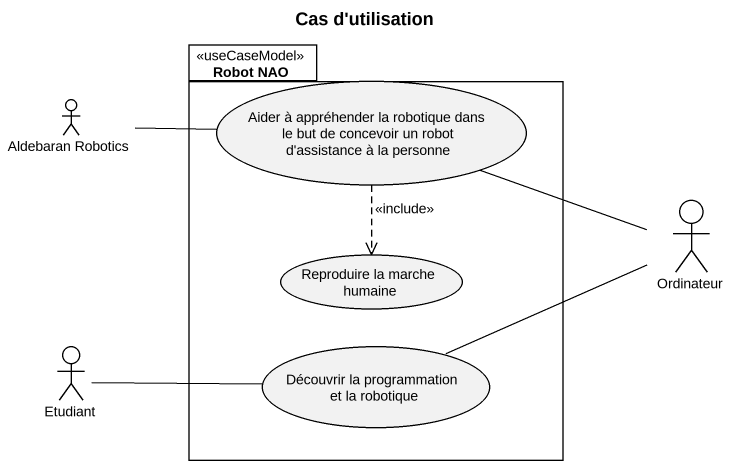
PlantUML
@startuml
title Cas d'utilisation
package "Robot NAO" as Robot_NAO <<useCaseModel>> {
  usecase "Aider à appréhender la robotique dans le but de concevoir un robot d'assistance à la personne" as Aider_à_appréhender_la
  usecase "Reproduire la marche humaine" as Reproduire_la_marche_humaine
  usecase "Découvrir la programmation et la robotique" as Découvrir_la_programmation
}
actor "Aldebaran Robotics" as Aldebaran_Robotics
actor Ordinateur
actor Etudiant
Aider_à_appréhender_la ..> Reproduire_la_marche_humaine : <<include>>
Aldebaran_Robotics -right- Aider_à_appréhender_la
Ordinateur -left- Aider_à_appréhender_la
Ordinateur -left- Découvrir_la_programmation
Etudiant -right- Découvrir_la_programmation
@enduml
